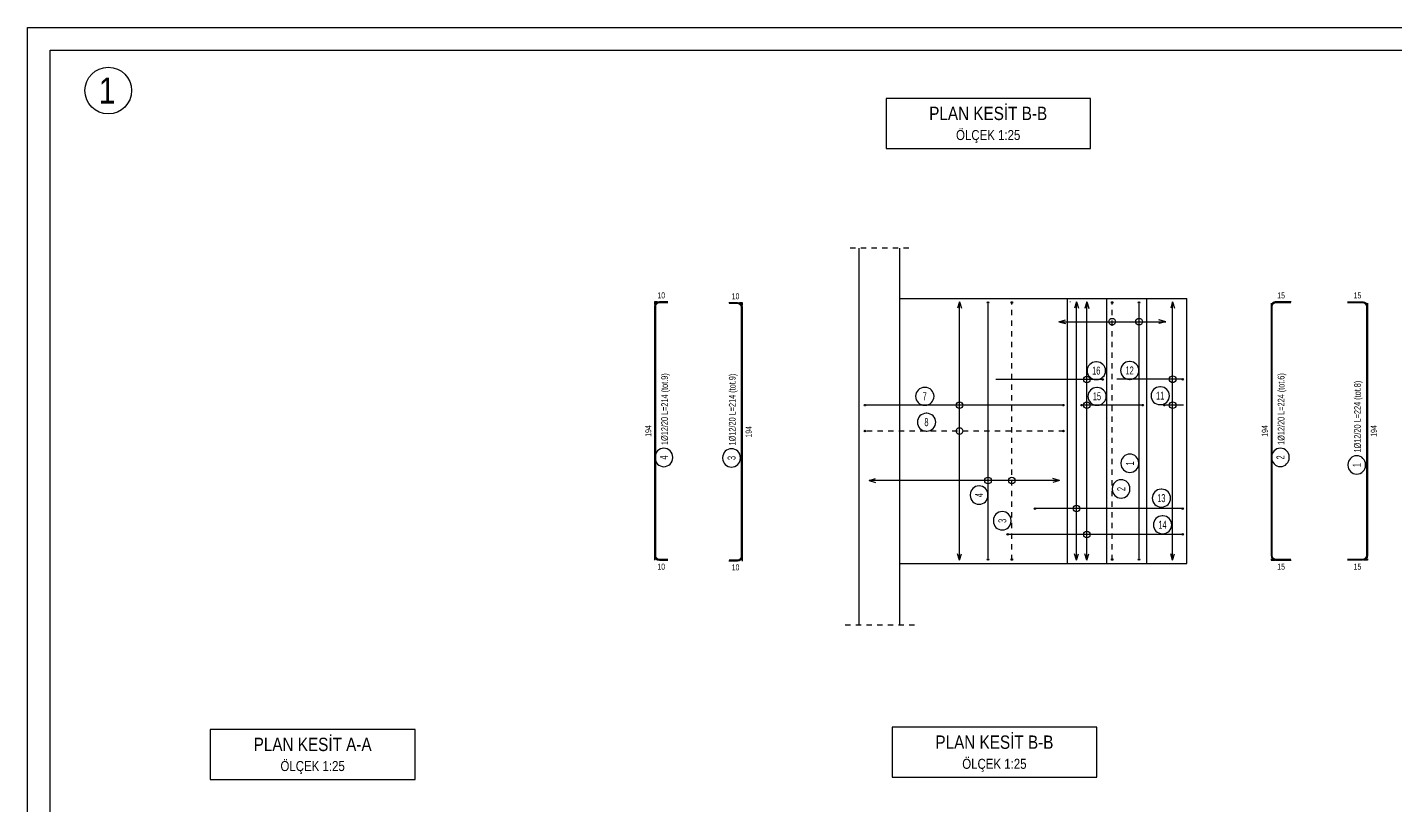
# Model space of a CAD drawing. Header units: metres. Extents: x 419734 to 420376, y 4564732 to 4565123.
# Drawn here: x 419806.38 to 419832.03, y 4564777.26 to 4564791.86 of the extents above; entities that cross this region are included whole.
import ezdxf
from ezdxf.enums import TextEntityAlignment as Align

# ---------------------------------------------------------------- set-up
doc = ezdxf.new("R2010")
doc.units = ezdxf.units.M
for name, pattern in [('CONTINUA', [0]), ('HIDDEN', [0.5, 0.3, -0.2]), ('NASCOSTA', [0.375, 0.25, -0.125]), ('PUNTEGGIATA2', [0.125, 0, -0.125])]:
    doc.linetypes.add(name, pattern=pattern)
for name, color, linetype in [("07-ENTITA' COPRENTE", 7, 'Continuous'), ('07-TITOLI', 4, 'CONTINUA'), ('07_Ferri', 7, 'Continuous'), ('07_Richiami', 7, 'Continuous'), ('07_Serie Barre', 7, 'Continuous'), ('SW_MAGRONE', 2, 'Continuous'), ('SW_SOTTILE_02', 1, 'Continuous'), ('SW_TESTI', 2, 'Continuous'), ('SW_TRATT_GRIGIO', 252, 'NASCOSTA'), ('SW_TXT_TESTI', 1, 'Continuous')]:
    doc.layers.add(name, color=color, linetype=linetype)
doc.layers.add('07_Poligonale', color=8, linetype='Continuous', plot=False)
doc.layers.add('SWS_ARC_Sottili-01', color=9, linetype='Continuous', lineweight=15)
doc.styles.add('ACA_1', font='ARIALN.TTF')
doc.styles.add('ITALFERR', font='romans.shx', dxfattribs={"width": 0.8})
doc.styles.add('SWS', font='ARIALN.TTF')

# ---------------------------------------------------------------- blocks, each defined once
blk = doc.blocks.new('*U1815')
at = {"layer": 'SW_TESTI', "color": 3, "style": 'ITALFERR', "width": 0.8}
for tag, p in [('EVENTUALE_1', (0, -0.6)), ('EVENTUALE_2', (0, -1.25))]:
    blk.add_attdef(tag, text='', height=0.3, dxfattribs=at).set_placement(p, align=Align.CENTER)
at = {"layer": 'SW_TESTI', "color": 2, "style": 'ITALFERR', "width": 0.8}
blk.add_attdef('EVENTUALE_3', text='', height=0.3, dxfattribs=at).set_placement((0, -1.9), align=Align.CENTER)
at = {"color": 255}
blk.add_wipeout([(-3.072, 1.5), (-3.072, 0), (3.072, 0), (3.072, 1.5)], dxfattribs=at).dxf.layer = "07-ENTITA' COPRENTE"
at = {"layer": 'SW_SOTTILE_02', "ltscale": 0.02}
blk.add_lwpolyline([(-3.072, 0), (3.072, 0), (3.072, 1.5), (-3.072, 1.5)], close=True, dxfattribs=at)
at = {"layer": 'SW_TESTI', "color": 3, "style": 'ITALFERR', "width": 0.8}
blk.add_attdef('TITOLO', text='', height=0.4, dxfattribs=at).set_placement((0, 0.85), align=Align.CENTER)
at = {"layer": 'SW_TESTI', "color": 2, "style": 'ITALFERR', "width": 0.8}
blk.add_attdef('SCALA', text='', height=0.3, dxfattribs=at).set_placement((0, 0.25), align=Align.CENTER)
blk = doc.blocks.new('*U1811')
at = {"layer": 'SW_TESTI', "color": 3, "style": 'ITALFERR', "width": 0.8}
for tag, p in [('EVENTUALE_1', (0, -0.6)), ('EVENTUALE_2', (0, -1.25))]:
    blk.add_attdef(tag, text='', height=0.3, dxfattribs=at).set_placement(p, align=Align.CENTER)
at = {"layer": 'SW_TESTI', "color": 2, "style": 'ITALFERR', "width": 0.8}
blk.add_attdef('EVENTUALE_3', text='', height=0.3, dxfattribs=at).set_placement((0, -1.9), align=Align.CENTER)
at = {"color": 255}
blk.add_wipeout([(-3.064, 1.5), (-3.064, 0), (3.064, 0), (3.064, 1.5)], dxfattribs=at).dxf.layer = "07-ENTITA' COPRENTE"
at = {"layer": 'SW_SOTTILE_02', "ltscale": 0.02}
blk.add_lwpolyline([(-3.064, 0), (3.064, 0), (3.064, 1.5), (-3.064, 1.5)], close=True, dxfattribs=at)
at = {"layer": 'SW_TESTI', "color": 3, "style": 'ITALFERR', "width": 0.8}
blk.add_attdef('TITOLO', text='', height=0.4, dxfattribs=at).set_placement((0, 0.85), align=Align.CENTER)
at = {"layer": 'SW_TESTI', "color": 2, "style": 'ITALFERR', "width": 0.8}
blk.add_attdef('SCALA', text='', height=0.3, dxfattribs=at).set_placement((0, 0.25), align=Align.CENTER)
blk = doc.blocks.new('STC_TCA_07148100130212000102', base_point=(11.118, 11.282))
at = {"color": 0}
blk.add_lwpolyline([(11.116, 11.348, 1), (11.116, 11.215), (11.121, 11.215, 1), (11.121, 11.348), (11.116, 11.348)], format="xyb", dxfattribs=at)
blk = doc.blocks.new('STC_TCA_07148109000130212000101', base_point=(43.957, 29.436))
at = {"color": 0}
blk.add_lwpolyline([(43.89, 29.434, 1), (44.023, 29.434), (44.023, 29.439, 1), (43.89, 29.439), (43.89, 29.434)], format="xyb", dxfattribs=at)
blk = doc.blocks.new('STC_TCA_07148100130212000101', base_point=(41.866, 24.599))
at = {"color": 0}
blk.add_lwpolyline([(41.864, 24.665, 1), (41.864, 24.532), (41.869, 24.532, 1), (41.869, 24.665), (41.864, 24.665)], format="xyb", dxfattribs=at)
blk = doc.blocks.new('aca_tondino_serie_barre_1200147')
h = blk.add_hatch(color=7)
edge = h.paths.add_edge_path(flags=0)
edge.add_arc((0, 0), 0.006, 0, 360)
at = {"color": 0, "linetype": 'Continuous', "ltscale": 0.025}
blk.add_circle((0, 0), 0.006, dxfattribs=at)
blk = doc.blocks.new('aca_arrow2')
at = {"color": 0}
for q in [(-1.1, 0.32), (-1.1, -0.32)]:
    blk.add_line((0, 0), q, dxfattribs=at)
blk = doc.blocks.new('*U1784')
at = {"layer": 'SW_TESTI', "color": 3, "style": 'ITALFERR', "width": 0.8}
for tag, p in [('EVENTUALE_1', (0, -0.6)), ('EVENTUALE_2', (0, -1.25))]:
    blk.add_attdef(tag, text='', height=0.3, dxfattribs=at).set_placement(p, align=Align.CENTER)
at = {"layer": 'SW_TESTI', "color": 2, "style": 'ITALFERR', "width": 0.8}
blk.add_attdef('EVENTUALE_3', text='', height=0.3, dxfattribs=at).set_placement((0, -1.9), align=Align.CENTER)
at = {"color": 255}
blk.add_wipeout([(-3.072, 1.5), (-3.072, 0), (3.072, 0), (3.072, 1.5)], dxfattribs=at).dxf.layer = "07-ENTITA' COPRENTE"
at = {"layer": 'SW_SOTTILE_02', "ltscale": 0.02}
blk.add_lwpolyline([(-3.072, 0), (3.072, 0), (3.072, 1.5), (-3.072, 1.5)], close=True, dxfattribs=at)
at = {"layer": 'SW_TESTI', "color": 3, "style": 'ITALFERR', "width": 0.8}
blk.add_attdef('TITOLO', text='', height=0.4, dxfattribs=at).set_placement((0, 0.85), align=Align.CENTER)
at = {"layer": 'SW_TESTI', "color": 2, "style": 'ITALFERR', "width": 0.8}
blk.add_attdef('SCALA', text='', height=0.3, dxfattribs=at).set_placement((0, 0.25), align=Align.CENTER)

msp = doc.modelspace()

# ---------------------------------------------------------------- linework, layer by layer
at = {"layer": '07_Ferri', "color": 7, "flags": 128}
for points in [[(419818.38536, 4564786.71327), (419818.22536, 4564786.71327, 0.41421356), (419818.13536, 4564786.62327), (419818.13536, 4564781.95327, 0.41421356), (419818.22536, 4564781.86327), (419818.38536, 4564781.86327)], [(419819.52911, 4564786.69827), (419819.68911, 4564786.69827, -0.41421356), (419819.77911, 4564786.60827), (419819.77911, 4564781.93827, -0.41421356), (419819.68911, 4564781.84827), (419819.52911, 4564781.84827)], [(419830.07001, 4564786.71327), (419829.78501, 4564786.71327, 0.41421356), (419829.69501, 4564786.62327), (419829.69501, 4564781.95327, 0.41421356), (419829.78501, 4564781.86327), (419830.07001, 4564781.86327)], [(419831.12615, 4564786.71327), (419831.41115, 4564786.71327, -0.41421356), (419831.50115, 4564786.62327), (419831.50115, 4564781.95327, -0.41421356), (419831.41115, 4564781.86327), (419831.12615, 4564781.86327)]]:
    msp.add_lwpolyline(points, format="xyb", dxfattribs=at)
at = {"layer": '07_Ferri', "color": 7, "ltscale": 0.025, "const_width": 0.03, "flags": 128}
for points in [[(419818.38536, 4564786.69827), (419818.22536, 4564786.69827, 0.41421356), (419818.15036, 4564786.62327), (419818.15036, 4564781.95327, 0.41421356), (419818.22536, 4564781.87827), (419818.38536, 4564781.87827)], [(419819.52911, 4564786.68327), (419819.68911, 4564786.68327, -0.41421356), (419819.76411, 4564786.60827), (419819.76411, 4564781.93827, -0.41421356), (419819.68911, 4564781.86327), (419819.52911, 4564781.86327)], [(419830.07001, 4564786.69827), (419829.78501, 4564786.69827, 0.41421356), (419829.71001, 4564786.62327), (419829.71001, 4564781.95327, 0.41421356), (419829.78501, 4564781.87827), (419830.07001, 4564781.87827)], [(419831.12615, 4564786.69827), (419831.41115, 4564786.69827, -0.41421356), (419831.48615, 4564786.62327), (419831.48615, 4564781.95327, -0.41421356), (419831.41115, 4564781.87827), (419831.12615, 4564781.87827)]]:
    msp.add_lwpolyline(points, format="xyb", dxfattribs=at)
at = {"layer": '07_Poligonale', "linetype": 'PUNTEGGIATA2', "ltscale": 0.025, "flags": 128}
for points in [[(419818.38536, 4564786.71327), (419818.13536, 4564786.71327), (419818.13536, 4564781.86327), (419818.38536, 4564781.86327)], [(419819.52911, 4564786.69827), (419819.77911, 4564786.69827), (419819.77911, 4564781.84827), (419819.52911, 4564781.84827)], [(419830.07001, 4564786.71327), (419829.69501, 4564786.71327), (419829.69501, 4564781.86327), (419830.07001, 4564781.86327)], [(419831.12615, 4564786.71327), (419831.50115, 4564786.71327), (419831.50115, 4564781.86327), (419831.12615, 4564781.86327)]]:
    msp.add_lwpolyline(points, dxfattribs=at)
at = {"layer": '07_Serie Barre', "color": 3, "linetype": 'Continuous', "ltscale": 0.025}
for p, q in [((419824.38707, 4564781.86327), (419824.38707, 4564786.71327)), ((419827.21843, 4564781.86327), (419827.21843, 4564786.71327)), ((419826.55332, 4564785.25384), (419824.53057, 4564785.25384)), ((419828.05332, 4564785.25827), (419826.80332, 4564785.258)), ((419825.81582, 4564784.77327), (419822.06582, 4564784.77327)), ((419827.30332, 4564784.77327), (419826.12782, 4564784.77327)), ((419828.05332, 4564784.77327), (419827.67832, 4564784.77327)), ((419828.05332, 4564782.83327), (419825.25332, 4564782.83327)), ((419828.05332, 4564782.34827), (419824.74207, 4564782.34827))]:
    msp.add_line(p, q, dxfattribs=at)
at = {"layer": '07_Serie Barre', "color": 3, "linetype": 'HIDDEN', "ltscale": 0.25}
for p, q in [((419824.83332, 4564781.86327), (419824.83332, 4564786.71327)), ((419826.71428, 4564781.86327), (419826.71428, 4564786.71327)), ((419825.81582, 4564784.28827), (419822.06582, 4564784.28827))]:
    msp.add_line(p, q, dxfattribs=at)
at = {"layer": '07_Serie Barre', "color": 7, "flags": 128}
for points in [[(419823.85082, 4564781.86327), (419823.85082, 4564786.71327)], [(419826.0453, 4564781.86327), (419826.0453, 4564786.71327)], [(419826.2383, 4564781.86327), (419826.2383, 4564786.71327)], [(419826.2383, 4564781.86327), (419826.2383, 4564786.70695)], [(419827.84889, 4564781.86327), (419827.84889, 4564786.71327)], [(419827.84889, 4564781.86323), (419827.84889, 4564786.71323)], [(419825.71428, 4564786.33923), (419827.71843, 4564786.33923)], [(419825.72582, 4564783.36098), (419822.15582, 4564783.36098)]]:
    msp.add_lwpolyline(points, dxfattribs=at)
at = {"layer": '07_Serie Barre', "color": 7}
for centre in [(419826.71428, 4564786.33923), (419827.21843, 4564786.33923), (419826.2383, 4564785.25384), (419827.84889, 4564785.25823), (419823.85082, 4564784.77327), (419826.2383, 4564784.77327), (419827.84889, 4564784.77327), (419823.85082, 4564784.28827), (419824.38707, 4564783.36098), (419824.83332, 4564783.36098), (419826.0453, 4564782.83327), (419826.2383, 4564782.34827)]:
    msp.add_circle(centre, 0.0625, dxfattribs=at)
at = {"layer": 'SW_MAGRONE', "color": 8}
for p, q in [((419821.96711, 4564787.71999), (419821.96711, 4564780.64401)), ((419822.72959, 4564787.71999), (419822.72959, 4564780.64401))]:
    msp.add_line(p, q, dxfattribs=at)
at = {"layer": 'SW_MAGRONE'}
for p, q in [((419822.72959, 4564786.77577), (419828.11582, 4564786.77577)), ((419825.87832, 4564781.80028), (419825.87832, 4564786.77577)), ((419826.61582, 4564781.80077), (419826.61582, 4564786.77577)), ((419827.36582, 4564781.80077), (419827.36582, 4564786.77577)), ((419828.11582, 4564781.80077), (419828.11582, 4564786.77577)), ((419822.72959, 4564781.80077), (419828.11582, 4564781.80077)), ((419825.87832, 4564781.80077), (419825.87832, 4564781.80077))]:
    msp.add_line(p, q, dxfattribs=at)
at = {"layer": 'SW_TRATT_GRIGIO', "ltscale": 0.25}
for p, q in [((419822.90484, 4564787.71999), (419821.71834, 4564787.71999)), ((419823.00893, 4564780.64401), (419821.69146, 4564780.64401))]:
    msp.add_line(p, q, dxfattribs=at)
at = {"layer": 'SW_TXT_TESTI', "color": 1}
msp.add_circle((419807.89365, 4564790.67317), 0.4375, dxfattribs=at)
at = {"layer": 'SWS_ARC_Sottili-01'}
msp.add_open_spline([(419825.92826, 4564786.71862), (419825.9283, 4564786.71668), (419825.92835, 4564786.71278), (419825.9283, 4564786.70887), (419825.92826, 4564786.70693)], degree=3, dxfattribs=at)

# ---------------------------------------------------------------- block references
at = {"layer": '07-TITOLI'}
ref = msp.add_blockref('*U1811', (419824.39038, 4564789.59017), dxfattribs=dict(at, xscale=0.625, yscale=0.625, zscale=0.625))
ref.add_attrib('TITOLO', 'PLAN KESİT B-B', dxfattribs={"layer": 'SW_TESTI', "color": 3, "height": 0.25, "style": 'SWS'}).set_placement((419824.39038, 4564790.12142), align=Align.CENTER)
ref.add_attrib('SCALA', 'ÖLÇEK 1:25', dxfattribs={"layer": 'SW_TESTI', "height": 0.1875, "style": 'SWS'}).set_placement((419824.39038, 4564789.74642), align=Align.CENTER)
ref = msp.add_blockref('*U1815', (419811.72432, 4564777.75348), dxfattribs=dict(at, xscale=0.625, yscale=0.625, zscale=0.625))
ref.add_attrib('TITOLO', 'PLAN KESİT A-A', dxfattribs={"layer": 'SW_TESTI', "color": 3, "height": 0.25, "style": 'SWS'}).set_placement((419811.72432, 4564778.28473), align=Align.CENTER)
ref.add_attrib('SCALA', 'ÖLÇEK 1:25', dxfattribs={"layer": 'SW_TESTI', "height": 0.1875, "style": 'SWS'}).set_placement((419811.72432, 4564777.90973), align=Align.CENTER)
at = {"layer": '07_Ferri', "color": 7, "xscale": 2.5, "yscale": 2.5, "zscale": 2.5}
for p in [(419818.31036, 4564783.79036), (419819.57911, 4564783.7825), (419829.87001, 4564783.79274), (419831.30115, 4564783.64988)]:
    msp.add_blockref('STC_TCA_07148109000130212000101', p, dxfattribs=at)
at = {"layer": '07_Richiami', "color": 7, "xscale": 2.5, "yscale": 2.5, "zscale": 2.5}
for name, p in [('STC_TCA_07148100130212000102', (419826.41641, 4564785.42041)), ('STC_TCA_07148100130212000102', (419827.04222, 4564785.42462)), ('STC_TCA_07148100130212000101', (419823.2007, 4564784.93993)), ('STC_TCA_07148100130212000102', (419826.42955, 4564784.9395)), ('STC_TCA_07148100130212000102', (419827.61473, 4564784.95065)), ('STC_TCA_07148100130212000101', (419823.23307, 4564784.45483)), ('STC_TCA_07148109000130212000101', (419827.04715, 4564783.68114)), ('STC_TCA_07148109000130212000101', (419824.22051, 4564783.08505)), ('STC_TCA_07148109000130212000101', (419826.88304, 4564783.20009)), ('STC_TCA_07148100130212000102', (419827.63717, 4564783.02983)), ('STC_TCA_07148109000130212000101', (419824.65536, 4564782.60311)), ('STC_TCA_07148100130212000102', (419827.65842, 4564782.52983))]:
    msp.add_blockref(name, p, dxfattribs=at)
at = {"layer": '07_Serie Barre', "color": 7, "xscale": 0.1125, "yscale": 0.1125, "zscale": 0.1125}
for p, rotation in [((419823.85082, 4564786.71327), 89.99999999068766), ((419826.0453, 4564786.71327), 89.99999999967642), ((419826.2383, 4564786.71327), 89.99999999967642), ((419826.2383, 4564786.70695), 89.99999999993277), ((419827.84889, 4564786.71327), 89.99999999068766), ((419827.84889, 4564786.71323), 89.99999999967432), ((419825.71428, 4564786.33923), 180), ((419825.71843, 4564786.33923), 179.9999999999739), ((419822.15582, 4564783.36098), 180), ((419823.85082, 4564781.86327), 269.9999999906876), ((419826.0453, 4564781.86327), 269.9999999996764), ((419826.2383, 4564781.86327), 269.9999999996764), ((419827.84889, 4564781.86327), 269.9999999906876), ((419827.84889, 4564781.86323), 269.9999999996743)]:
    msp.add_blockref('aca_arrow2', p, dxfattribs=dict(at, rotation=rotation))
at = {"layer": '07_Serie Barre', "color": 4, "xscale": 2.5, "yscale": 2.5, "zscale": 2.5}
for p in [(419824.38707, 4564786.69827), (419824.83332, 4564786.69827), (419826.71428, 4564786.69827), (419827.21843, 4564786.69827), (419824.38707, 4564781.87827), (419824.83332, 4564781.87827), (419826.71428, 4564781.87827), (419827.21843, 4564781.87827)]:
    msp.add_blockref('aca_tondino_serie_barre_1200147', p, dxfattribs=at)
at = {"layer": '07_Serie Barre', "color": 7, "xscale": 0.1125, "yscale": 0.1125, "zscale": 0.1125}
for p in [(419827.71428, 4564786.33923), (419827.71843, 4564786.33923), (419825.72582, 4564783.36098)]:
    msp.add_blockref('aca_arrow2', p, dxfattribs=at)
at = {"layer": '07_Serie Barre', "color": 4, "xscale": 2.5, "yscale": 2.5, "zscale": 2.5}
for p, rotation in [((419826.53832, 4564785.25384), 90), ((419828.03832, 4564785.25827), 90.01264527089783), ((419822.08082, 4564784.77327), 90), ((419825.80082, 4564784.77327), 90), ((419826.14282, 4564784.77327), 90), ((419827.28832, 4564784.77327), 90), ((419827.69332, 4564784.77327), 90), ((419822.08082, 4564784.28827), 90), ((419825.80082, 4564784.28827), 90), ((419825.26832, 4564782.83327), 90), ((419828.03832, 4564782.83327), 90), ((419824.75707, 4564782.34827), 90), ((419828.03832, 4564782.34827), 90)]:
    msp.add_blockref('aca_tondino_serie_barre_1200147', p, dxfattribs=dict(at, rotation=rotation))

# ---------------------------------------------------------------- texts
at = {"layer": '07_Ferri', "color": 1, "style": 'ACA_1', "width": 0.8}
for s, p in [('10', (419818.26036, 4564786.83202)), ('10', (419819.65411, 4564786.81702)), ('15', (419829.88251, 4564786.83202)), ('15', (419831.31365, 4564786.83202)), ('10', (419818.26036, 4564781.74452)), ('10', (419819.65411, 4564781.72952)), ('15', (419829.88251, 4564781.74452)), ('15', (419831.31365, 4564781.74452))]:
    msp.add_text(s, height=0.1125, dxfattribs=at).set_placement(p, align=Align.MIDDLE_CENTER)
at = {"layer": '07_Ferri', "color": 2, "style": 'ACA_1', "width": 0.8}
for s, p in [('1%%c12/20 L=214 (tot.9)', (419818.38536, 4564784.02567)), ('1%%c12/20 L=214 (tot.9)', (419819.65411, 4564784.01781)), ('1%%c12/20 L=224 (tot.6)', (419829.94501, 4564784.02805)), ('1%%c12/20 L=224 (tot.8)', (419831.37615, 4564783.88519))]:
    msp.add_text(s, height=0.125, rotation=90, dxfattribs=at).set_placement(p)
at = {"layer": '07_Ferri', "color": 1, "style": 'ACA_1', "width": 0.8}
for p in [(419818.01661, 4564784.28827), (419819.89786, 4564784.27327), (419829.57626, 4564784.28827), (419831.6199, 4564784.28827)]:
    msp.add_text('194', height=0.1125, rotation=90, dxfattribs=at).set_placement(p, align=Align.MIDDLE_CENTER)
at = {"layer": '07_Ferri', "color": 3, "style": 'ACA_1', "width": 0.8}
for s, p in [('4', (419818.38536, 4564783.79036)), ('3', (419819.65411, 4564783.7825)), ('2', (419829.94501, 4564783.79274)), ('1', (419831.37615, 4564783.64988))]:
    msp.add_text(s, height=0.15, rotation=90, dxfattribs=at).set_placement(p, align=Align.CENTER)
at = {"layer": '07_Richiami', "color": 3, "style": 'ACA_1', "width": 0.8}
for s, p in [('16', (419826.41641, 4564785.42041)), ('12', (419827.04222, 4564785.42462)), ('7', (419823.2007, 4564784.93993)), ('15', (419826.42955, 4564784.9395)), ('11', (419827.61473, 4564784.95065)), ('8', (419823.23307, 4564784.45483)), ('13', (419827.63717, 4564783.02983)), ('14', (419827.65842, 4564782.52983))]:
    msp.add_text(s, height=0.15, dxfattribs=at).set_placement(p, align=Align.MIDDLE)
for s, p in [('1', (419827.04715, 4564783.68114)), ('4', (419824.22051, 4564783.08505)), ('2', (419826.88304, 4564783.20009)), ('3', (419824.65536, 4564782.60311))]:
    msp.add_text(s, height=0.15, rotation=90, dxfattribs=at).set_placement(p, align=Align.MIDDLE)
at = {"layer": 'SW_TXT_TESTI', "color": 4, "style": 'SWS'}
msp.add_text('1', height=0.4875, rotation=0.110239, dxfattribs=at).set_placement((419807.71453, 4564790.43093))

# ---------------------------------------------------------------- next in the draw order: linework, layer by layer
for points in [[(419806.37598, 4564791.86003), (419890.47598, 4564791.86003), (419890.47598, 4564732.46003), (419806.37598, 4564732.46003)], [(419806.80098, 4564791.43503), (419848.17598, 4564791.43503), (419848.17598, 4564762.37253), (419806.80098, 4564762.37253)]]:
    msp.add_lwpolyline(points, close=True)

# ---------------------------------------------------------------- next in the draw order: block references
at = {"layer": '07-TITOLI'}
ref = msp.add_blockref('*U1784', (419824.50696, 4564777.79536), dxfattribs=dict(at, xscale=0.625, yscale=0.625, zscale=0.625))
ref.add_attrib('TITOLO', 'PLAN KESİT B-B', dxfattribs={"layer": 'SW_TESTI', "color": 3, "height": 0.25, "style": 'SWS'}).set_placement((419824.50696, 4564778.32661), align=Align.CENTER)
ref.add_attrib('SCALA', 'ÖLÇEK 1:25', dxfattribs={"layer": 'SW_TESTI', "height": 0.1875, "style": 'SWS'}).set_placement((419824.50696, 4564777.95161), align=Align.CENTER)

doc.saveas('drawing.dxf')
